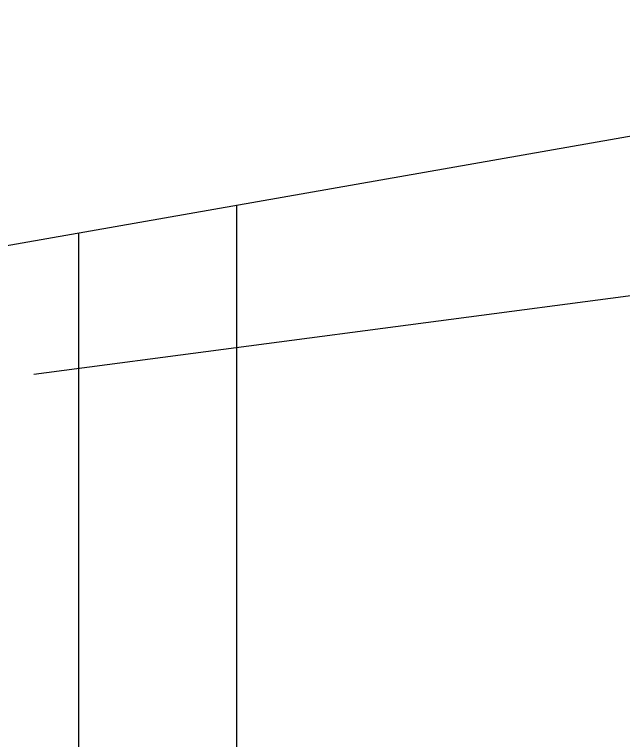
# Model space of a CAD drawing. Header units: metres. Extents: x 190 to 8964, y 310 to 11620.
# Drawn here: x 6328 to 7099, y 5650 to 6570 of the extents above; entities that cross this region are included whole.
import ezdxf

# ---------------------------------------------------------------- set-up
doc = ezdxf.new("R2010")
doc.units = ezdxf.units.M
for name, color, linetype in [('2', 2, 'Continuous'), ('3', 3, 'Continuous'), ('4', 4, 'Continuous'), ('BH', 3, 'Continuous'), ('DIM', 3, 'Continuous')]:
    doc.layers.add(name, color=color, linetype=linetype)
doc.dimstyles.get("Standard").update_dxf_attribs({"dimtxt": 2.5, "dimasz": 2.5, "dimexe": 1.25, "dimexo": 0.625, "dimtad": 1, "dimcen": 2.5, "dimazin": 3, "dimtfac": 1, "dimtmove": 0, "dimatfit": 3})

msp = doc.modelspace()

# ---------------------------------------------------------------- hatches: boundary and pattern name
at = {"layer": 'BH'}
h = msp.add_hatch(dxfattribs=at)
h.set_pattern_fill('ANSI31', scale=1500)
h.paths.add_polyline_path([(7808.81, 6539.23), (6608.81, 6328.81), (6608.81, 2077.06), (7808.81, 2077.06)])
h = msp.add_hatch(dxfattribs=at)
h.set_pattern_fill('AR-CONC', scale=15)
h.paths.add_polyline_path([(6608.81, 5052.06), (5958.81, 5052.06), (5958.81, 5402.06), (6608.81, 5402.06), (6608.81, 6328.81), (6408.81, 6293.74), (6408.81, 5527.06), (5808.81, 5527.06), (5808.81, 4927.06), (6208.81, 4927.06), (6208.81, 4527.06), (6358.81, 4527.06), (6358.81, 3927.06), (6408.81, 3927.06), (6408.81, 2677.06), (6358.81, 2677.06), (6358.81, 1977.06), (7058.81, 1977.06), (7058.81, 2077.06), (6608.81, 2077.06)])
h = msp.add_hatch(dxfattribs=at)
h.set_pattern_fill('ANSI33', scale=300)
h.paths.add_polyline_path([(6408.81, 6293.74), (6308.81, 6276.21), (6308.81, 5627.06), (6408.81, 5627.06)])
h.paths.add_polyline_path([(6408.81, 5627.06), (6308.81, 5627.06), (5733.81, 5627.06), (5733.81, 5527.06), (6408.81, 5527.06)])
h.paths.add_polyline_path([(6208.81, 4927.06), (5758.81, 4927.06), (5758.81, 4827.06), (5808.81, 4827.06), (5858.81, 4827.06, 0.41), (5983.81, 4677.06), (5983.81, 4602.06), (6058.81, 4602.06), (6058.81, 4527.06), (6158.81, 4527.06), (6208.81, 4527.06)])

# ---------------------------------------------------------------- linework, layer by layer
at = {"layer": '2'}
msp.add_line((6608.81, 6328.81), (6608.81, 2077.06), dxfattribs=at)
at = {"layer": '3'}
msp.add_line((6137.82, 6246.22), (7986.82, 6570.44), dxfattribs=at)
at = {"layer": '4'}
msp.add_line((6408.81, 6293.74), (6408.81, 5527.06), dxfattribs=at)

# ---------------------------------------------------------------- leaders
at = {"layer": 'DIM'}
msp.add_leader([(6351.91, 6114.53), (8038.51, 6336.97)], dimstyle='Standard', dxfattribs=at)

doc.saveas('drawing.dxf')
